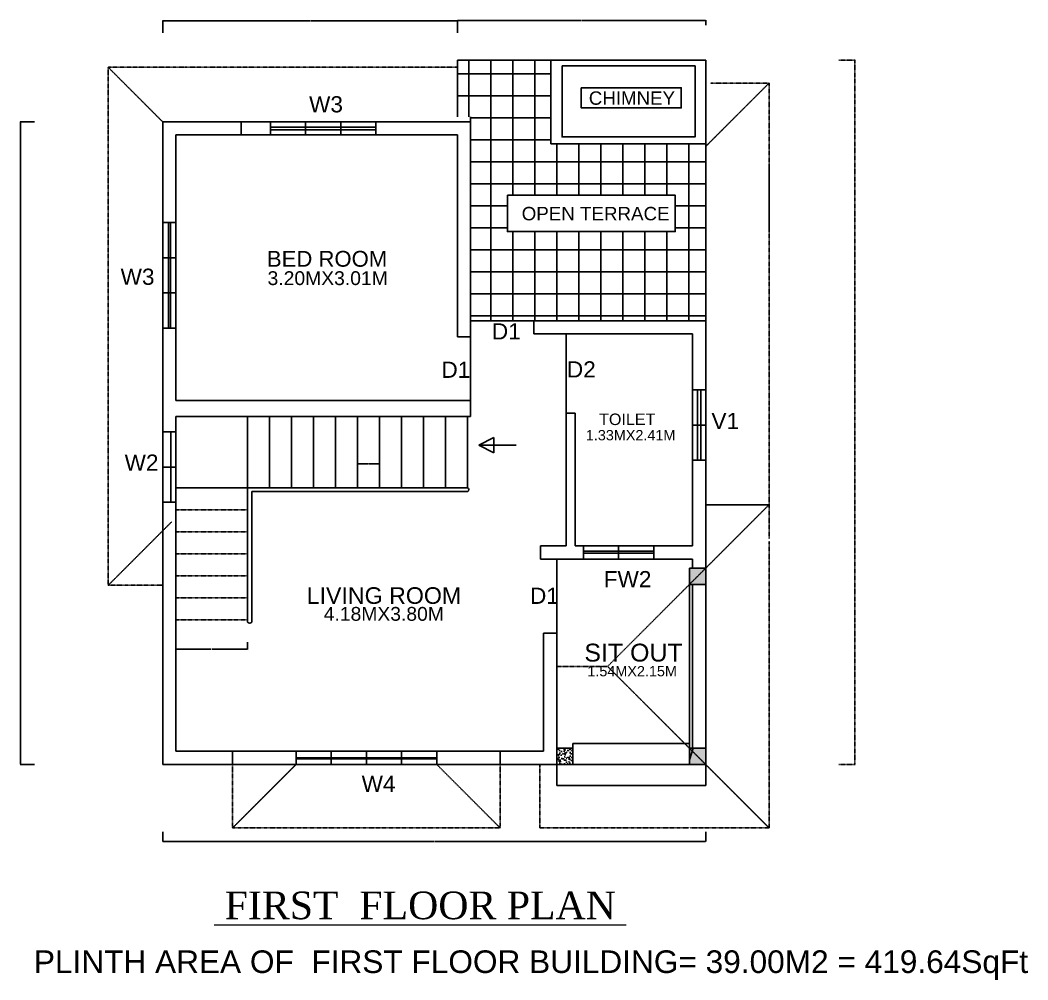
# Model space of a CAD drawing. Header units: inches. Extents: x -677 to 3274, y -231 to 2049.
# Drawn here: x 2129 to 3274, y -156 to 934 of the extents above; entities that cross this region are included whole.
import ezdxf
from ezdxf.enums import TextEntityAlignment as Align

# ---------------------------------------------------------------- set-up
doc = ezdxf.new("R2010")
doc.units = ezdxf.units.IN
doc.header["$MEASUREMENT"] = 0
doc.linetypes.add('HIDDEN2', pattern=[0.1875, 0.125, -0.0625])
doc.styles.get("Standard").update_dxf_attribs({"font": 'arial.ttf'})
doc.styles.add('style1', font='times.ttf')
doc.dimstyles.get("Standard").update_dxf_attribs({"dimtxt": 0.18, "dimasz": 0.18, "dimexe": 0.18, "dimexo": 0.0625, "dimgap": 0.09, "dimtad": 0, "dimtih": 1, "dimtoh": 1, "dimdec": 4, "dimzin": 0, "dimdsep": 46, "dimtxsty": 'Standard', "dimcen": 0.09, "dimadec": 0, "dimazin": 0, "dimtfac": 1, "dimtdec": 4, "dimtofl": 0, "dimtmove": 0, "dimatfit": 3, "dimfxl": 0, "dimtolj": 1, "dimtzin": 0, "dimarcsym": 0})

# ---------------------------------------------------------------- blocks, each defined once
blk = doc.blocks.new('*D3')
at = {"color": 0, "linetype": 'HIDDEN2', "lineweight": -2}
for p, q in [((3059.4, 889), (3078, 889)), ((3077.8, 888.8), (3077.8, 489.2)), ((3077.8, 89.2), (3077.8, 488.8)), ((3059.4, 89), (3078, 89))]:
    blk.add_line(p, q, dxfattribs=at)
at = {"color": 0, "linetype": 'HIDDEN2'}
for points in [[(3077.8, 888.8), (3077.9, 888.8), (3077.8, 889)], [(3077.8, 89.2), (3077.9, 89.2), (3077.8, 89)]]:
    blk.add_solid(points, dxfattribs=at)
at = {"layer": 'Defpoints', "color": 0, "linetype": 'HIDDEN2'}
for p in [(3059.3, 889), (3059.3, 89), (3077.8, 89)]:
    blk.add_point(p, dxfattribs=at)
at = {"color": 0, "linetype": 'HIDDEN2', "insert": (3077.8, 489), "char_height": 0.18, "attachment_point": 5}
blk.add_mtext('\\A1;800.0000', dxfattribs=at)
blk = doc.blocks.new('*D11')
at = {"color": 0, "lineweight": -2}
for p, q in [((2380.4, 819), (2380.3, 819)), ((2380.5, 818.8), (2380.5, 811.7)), ((2380.4, 804), (2380.3, 804)), ((2380.5, 804.2), (2380.5, 811.3))]:
    blk.add_line(p, q, dxfattribs=at)
at = {"color": 0}
for points in [[(2380.5, 818.8), (2380.5, 818.8), (2380.5, 819)], [(2380.5, 804.2), (2380.5, 804.2), (2380.5, 804)]]:
    blk.add_solid(points, dxfattribs=at)
at = {"layer": 'Defpoints', "color": 0}
for p in [(2380.5, 819), (2380.5, 804), (2380.5, 804)]:
    blk.add_point(p, dxfattribs=at)
at = {"color": 0, "insert": (2380.5, 811.5), "char_height": 0.18, "attachment_point": 5}
blk.add_mtext('\\A1;15.0000', dxfattribs=at)
blk = doc.blocks.new('*D4')
at = {"color": 0, "lineweight": -2}
for p, q in [((2626, 928.7), (2626, 934.4)), ((2626.2, 934.2), (2766.7, 934.2)), ((2908, 934.2), (2767.5, 934.2)), ((2908.2, 928.7), (2908.2, 934.4))]:
    blk.add_line(p, q, dxfattribs=at)
at = {"color": 0}
for points in [[(2626.2, 934.3), (2626.2, 934.2), (2626, 934.2)], [(2908, 934.3), (2908, 934.2), (2908.2, 934.2)]]:
    blk.add_solid(points, dxfattribs=at)
at = {"layer": 'Defpoints', "color": 0}
for p in [(2626, 928.6), (2908.2, 934.2), (2908.2, 928.6)]:
    blk.add_point(p, dxfattribs=at)
at = {"color": 0, "insert": (2767.1, 934.2), "char_height": 0.18, "attachment_point": 5}
blk.add_mtext('\\A1;2.82M', dxfattribs=at)
blk = doc.blocks.new('*D5')
at = {"color": 0, "lineweight": -2}
for p, q in [((2291.2, 920.2), (2291.2, 934)), ((2291.4, 933.8), (2458.2, 933.8)), ((2625.8, 933.8), (2459, 933.8)), ((2626, 920.2), (2626, 934))]:
    blk.add_line(p, q, dxfattribs=at)
at = {"color": 0}
for points in [[(2291.4, 933.9), (2291.4, 933.8), (2291.2, 933.8)], [(2625.8, 933.9), (2625.8, 933.8), (2626, 933.8)]]:
    blk.add_solid(points, dxfattribs=at)
at = {"layer": 'Defpoints', "color": 0}
for p in [(2291.2, 933.8), (2291.2, 920.1), (2626, 920.1)]:
    blk.add_point(p, dxfattribs=at)
at = {"color": 0, "insert": (2458.6, 933.8), "char_height": 0.18, "attachment_point": 5}
blk.add_mtext('\\A1;3.19M', dxfattribs=at)
blk = doc.blocks.new('*D6')
at = {"color": 0, "lineweight": -2}
for p, q in [((2145.3, 819), (2129.3, 819)), ((2129.5, 818.8), (2129.5, 454.2)), ((2129.5, 89.2), (2129.5, 453.8)), ((2145.3, 89), (2129.3, 89))]:
    blk.add_line(p, q, dxfattribs=at)
at = {"color": 0}
for points in [[(2129.5, 818.8), (2129.5, 818.8), (2129.5, 819)], [(2129.5, 89.2), (2129.5, 89.2), (2129.5, 89)]]:
    blk.add_solid(points, dxfattribs=at)
at = {"layer": 'Defpoints', "color": 0}
for p in [(2145.4, 819), (2129.5, 89), (2145.4, 89)]:
    blk.add_point(p, dxfattribs=at)
at = {"color": 0, "insert": (2129.5, 454), "char_height": 0.18, "attachment_point": 5}
blk.add_mtext('\\A1;7.30M', dxfattribs=at)
blk = doc.blocks.new('*D7')
at = {"color": 0, "lineweight": -2}
for p, q in [((2291.2, 12.4), (2291.2, 1.4)), ((2908.2, 12.4), (2908.2, 1.4)), ((2291.4, 1.6), (2599.3, 1.6)), ((2908, 1.6), (2600.1, 1.6))]:
    blk.add_line(p, q, dxfattribs=at)
at = {"color": 0}
for points in [[(2291.4, 1.6), (2291.4, 1.6), (2291.2, 1.6)], [(2908, 1.6), (2908, 1.6), (2908.2, 1.6)]]:
    blk.add_solid(points, dxfattribs=at)
at = {"layer": 'Defpoints', "color": 0}
for p in [(2291.2, 12.5), (2908.2, 12.5), (2908.2, 1.6)]:
    blk.add_point(p, dxfattribs=at)
at = {"color": 0, "insert": (2599.7, 1.6), "char_height": 0.18, "attachment_point": 5}
blk.add_mtext('\\A1;6.17M', dxfattribs=at)
blk = doc.blocks.new('*D8')
at = {"color": 0, "lineweight": -2}
for p, q in [((2512.6, 430.6), (2512.6, 430.7)), ((2512.8, 430.5), (2524.7, 430.5)), ((2537.4, 430.5), (2525.5, 430.5)), ((2537.6, 430.6), (2537.6, 430.7))]:
    blk.add_line(p, q, dxfattribs=at)
at = {"color": 0}
for points in [[(2512.8, 430.5), (2512.8, 430.5), (2512.6, 430.5)], [(2537.4, 430.5), (2537.4, 430.5), (2537.6, 430.5)]]:
    blk.add_solid(points, dxfattribs=at)
at = {"layer": 'Defpoints', "color": 0}
for p in [(2512.6, 430.5), (2537.6, 430.5), (2537.6, 430.5)]:
    blk.add_point(p, dxfattribs=at)
at = {"color": 0, "insert": (2525.1, 430.5), "char_height": 0.18, "attachment_point": 5}
blk.add_mtext('\\A1;0.25M', dxfattribs=at)
blk = doc.blocks.new('*D9')
at = {"color": 0, "lineweight": -2}
for p, q in [((2306.2, 227.8), (2306.2, 219.7)), ((2306.4, 219.8), (2346.4, 219.8)), ((2387.3, 219.8), (2347.3, 219.8)), ((2387.5, 227.8), (2387.5, 219.7))]:
    blk.add_line(p, q, dxfattribs=at)
at = {"color": 0}
for points in [[(2306.4, 219.9), (2306.4, 219.8), (2306.2, 219.8)], [(2387.3, 219.9), (2387.3, 219.8), (2387.5, 219.8)]]:
    blk.add_solid(points, dxfattribs=at)
at = {"layer": 'Defpoints', "color": 0}
for p in [(2306.2, 227.8), (2387.5, 227.8), (2387.5, 219.8)]:
    blk.add_point(p, dxfattribs=at)
at = {"color": 0, "insert": (2346.8, 219.8), "char_height": 0.18, "attachment_point": 5}
blk.add_mtext('\\A1;0.81M', dxfattribs=at)

msp = doc.modelspace()

# ---------------------------------------------------------------- hatches: boundary and pattern name
h = msp.add_hatch()
h.set_pattern_fill('NET', color=256, scale=200, style=0)
h.set_pattern_definition([(0, (-4760.966, -1426.494), (0, 25), []), (90, (-4760.966, -1426.494), (-25, 2e-15), [])])
h.paths.add_polyline_path([(2908.18498, 793.9775), (2732.3139, 793.9775), (2732.3139, 888.9775), (2640.98498, 888.9775), (2625.98498, 888.9775), (2625.98498, 824.5775), (2640.98498, 824.5775), (2640.98498, 592.9775), (2712.98498, 592.9775), (2908.18498, 592.9775)])
h.paths.add_polyline_path([(2682.88426, 694.26239), (2682.88426, 735.62079), (2873.56285, 735.62079), (2873.56285, 694.26239)], flags=16)
h.paths.add_polyline_path([(2695.17182, 702.85569), (2871.10165, 702.85569), (2871.10165, 726.51925), (2695.17182, 726.51925)], flags=8)
h = msp.add_hatch()
h.set_pattern_fill('AR-CONC', color=256, scale=80, style=0)
h.set_pattern_definition([(50, (1220.74, -1124.5), (573.81, -50.2), [60, -660]), (355, (1220.74, -1124.5), (-111, 601.75), [48, -528]), (100.45, (1268.56, -1128.7), (462.81, 551.55), [50.99, -560.91]), (46.184, (1220.74, -964.5), (853.8, -132.42), [90, -990]), (96.636, (1291.9, -975.55), (747.73, 779.3), [76.5, -841.37]), (351.184, (1220.7, -964.5), (747.73, 779.3), [72, -792]), (21, (1300.74, -1004.5), (477.53, -322.1), [60, -660]), (326, (1300.74, -1004.5), (194.65, 580.12), [48, -528]), (71.45, (1340.54, -1031.36), (672.18, 258.02), [50.99, -560.91]), (37.5, (1220.74, -1124.52), (9.728, 266.315), [0, -521.6, 0, -536, 0, -530]), (7.5, (1220.74, -1124.52), (210.456, 315.53), [0, -305.6, 0, -509.6, 0, -202]), (327.5, (1042.34, -1124.52), (427.058, -18.044), [0, -200, 0, -624, 0, -828]), (317.5, (962.34, -1124.52), (466.55, 80.084), [0, -260, 0, -414.4, 0, -588])])
h.paths.add_polyline_path([(2908.18498, 107.3775), (2889.78498, 107.3775), (2889.78498, 88.9775), (2908.18498, 88.9775)])
h.paths.add_polyline_path([(2757.38242, 107.3775), (2738.98242, 107.3775), (2738.98242, 88.9775), (2757.38242, 88.9775)])
h.paths.add_polyline_path([(2908.18498, 311.8574), (2889.78498, 311.8574), (2889.78498, 293.4574), (2908.18498, 293.4574)])
h = msp.add_hatch()
h.set_pattern_fill('AR-CONC', color=256, scale=1.2, style=0)
h.set_pattern_definition([(50, (1220.743, -1124.52), (8.607122, -0.753026), [0.9, -9.9]), (355, (1220.743, -1124.52), (-1.665016, 9.026306), [0.72, -7.92]), (100.4514, (1221.4605, -1124.583), (6.942113, 8.273275), [0.764882, -8.413705]), (46.1842, (1220.743, -1122.12), (12.806893, -1.98623), [1.35, -14.85]), (96.6356, (1221.81, -1122.286), (11.21595, 11.689414), [1.14732, -12.620556]), (351.1842, (1220.743, -1122.12), (11.21594, 11.68942), [1.08, -11.88]), (21, (1221.943, -1122.72), (7.162885, -4.831427), [0.9, -9.9]), (326, (1221.943, -1122.72), (2.919784, 8.7018), [0.72, -7.92]), (71.4514, (1222.54, -1123.123), (10.08267, 3.870366), [0.764882, -8.413705]), (37.5, (1220.7433, -1124.52), (0.1459183, 3.9947262), [0, -7.824, 0, -8.04, 0, -7.95]), (7.5, (1220.7433, -1124.52), (3.1568344, 4.7329405), [0, -4.584, 0, -7.644, 0, -3.03]), (327.5, (1218.0673, -1124.52), (6.4058692, -0.2706585), [0, -3, 0, -9.36, 0, -12.42]), (317.5, (1216.867, -1124.52), (6.998234, 1.20126), [0, -3.9, 0, -6.216, 0, -8.82])])
h.paths.add_polyline_path([(2908.18498, 311.8574), (2889.78498, 311.8574), (2889.78498, 293.4574), (2908.18498, 293.4574)])
h.paths.add_polyline_path([(2908.18498, 107.3775), (2889.78498, 107.3775), (2889.78498, 88.9775), (2908.18498, 88.9775)])
h = msp.add_hatch()
h.set_pattern_fill('AR-CONC', color=256, scale=1.2, style=0)
h.set_pattern_definition([(50, (-3600.216, -1426.4944), (8.607122, -0.753026), [0.9, -9.9]), (355, (-3600.216, -1426.494), (-1.665016, 9.026306), [0.72, -7.92]), (100.4514, (-3599.499, -1426.557), (6.942113, 8.273275), [0.764882, -8.413705]), (46.1842, (-3600.216, -1424.094), (12.806893, -1.986228), [1.35, -14.85]), (96.6356, (-3599.149, -1424.26), (11.215952, 11.689414), [1.147323, -12.620556]), (351.1842, (-3600.216, -1424.094), (11.215943, 11.689423), [1.08, -11.88]), (21, (-3599.016, -1424.6944), (7.162885, -4.831427), [0.9, -9.9]), (326, (-3599.016, -1424.694), (2.919784, 8.7018), [0.72, -7.92]), (71.4514, (-3598.419, -1425.097), (10.082672, 3.870366), [0.764882, -8.413705]), (37.5, (-3600.2163, -1426.4944), (0.1459183, 3.9947262), [0, -7.824, 0, -8.04, 0, -7.95]), (7.5, (-3600.2163, -1426.4944), (3.1568344, 4.7329405), [0, -4.584, 0, -7.644, 0, -3.03]), (327.5, (-3602.8923, -1426.4944), (6.4058692, -0.2706585), [0, -3, 0, -9.36, 0, -12.42]), (317.5, (-3604.0923, -1426.4944), (6.998234, 1.20126), [0, -3.9, 0, -6.216, 0, -8.82])])
h.paths.add_polyline_path([(2757.38242, 107.3775), (2738.98242, 107.3775), (2738.98242, 88.9775), (2757.38242, 88.9775)])

# ---------------------------------------------------------------- linework, layer by layer
for p, q in [((2908.18498, 888.9775), (2625.98498, 888.9775)), ((2625.98498, 888.9775), (2625.98498, 824.5775)), ((2889.78498, 888.9775), (2640.98498, 888.9775)), ((2732.3139, 888.9775), (2732.3139, 793.9775)), ((2908.18498, 808.9775), (2908.18498, 888.9775)), ((2640.98498, 550.5775), (2640.98498, 824.5775)), ((2291.18498, 818.9775), (2640.98498, 818.9775)), ((2291.18498, 88.9775), (2291.18498, 818.9775)), ((2413.4845, 818.9775), (2413.4845, 803.9775)), ((2453.4845, 818.9775), (2453.4845, 803.9775)), ((2493.4845, 818.9775), (2493.4845, 803.9775)), ((2533.4845, 818.9775), (2533.4845, 803.9775)), ((2306.18498, 803.9775), (2625.98498, 803.9775)), ((2306.18498, 502.5775), (2306.18498, 803.9775)), ((2331.18498, 803.9775), (2622.58498, 803.9775)), ((2413.4845, 812.94375), (2533.4845, 812.94375)), ((2413.4845, 809.7775), (2533.4845, 809.7775)), ((2625.98498, 574.5775), (2625.98498, 803.9775)), ((2625.98498, 803.9775), (2625.98498, 790.5775)), ((2908.18498, 808.9775), (2908.18498, 88.9775)), ((2732.3139, 793.9775), (2908.18498, 793.9775)), ((2306.18498, 704.62229), (2291.18498, 704.62229)), ((2297.84454, 704.62229), (2297.84454, 584.62229)), ((2300.045, 704.62229), (2300.045, 584.62229)), ((2306.18498, 664.62229), (2291.18498, 664.62229)), ((2306.18498, 624.62229), (2291.18498, 624.62229)), ((2306.18498, 584.62229), (2291.18498, 584.62229)), ((2712.98498, 592.9775), (2640.98498, 592.9775)), ((2712.98498, 592.9775), (2908.18498, 592.9775)), ((2712.98498, 577.9775), (2712.98498, 592.9775)), ((2625.98498, 574.5775), (2640.98498, 574.5775)), ((2712.98498, 577.9775), (2893.18498, 577.9775)), ((2749.76201, 577.9775), (2749.76201, 337.20593)), ((2749.76201, 577.9775), (2749.76201, 487.9775)), ((2893.18498, 577.9775), (2893.18498, 337.20593)), ((2640.98498, 532.1775), (2640.98498, 550.5775)), ((2640.98498, 484.1775), (2640.98498, 532.1775)), ((2893.18498, 514.56756), (2908.18498, 514.56756)), ((2898.98498, 514.56756), (2898.98498, 434.56756)), ((2902.55798, 514.56756), (2902.55798, 434.56756)), ((2306.18498, 502.5775), (2622.58498, 502.5775)), ((2622.58498, 502.5775), (2640.98498, 502.5775)), ((2306.18498, 484.1775), (2512.5117, 484.1775)), ((2306.18498, 103.9775), (2306.18498, 484.1775)), ((2387.58498, 484.1775), (2387.58498, 407.1775)), ((2412.58498, 484.1775), (2412.58498, 403.1775)), ((2437.58498, 484.1775), (2437.58498, 403.1775)), ((2462.58498, 484.1775), (2462.58498, 403.1775)), ((2487.58498, 484.1775), (2487.58498, 403.1775)), ((2512.58498, 484.1775), (2640.98498, 484.1775)), ((2512.58498, 484.1775), (2512.58498, 403.1775)), ((2537.58498, 484.1775), (2537.58498, 403.1775)), ((2562.58498, 484.1775), (2562.58498, 403.1775)), ((2587.58498, 484.1775), (2587.58498, 403.1775)), ((2612.58498, 484.1775), (2612.58498, 403.1775)), ((2637.58498, 484.1775), (2637.58498, 403.1775)), ((2749.76201, 487.9775), (2759.76201, 487.9775)), ((2759.76201, 487.9775), (2759.76201, 337.20593)), ((2893.18498, 474.56756), (2908.18498, 474.56756)), ((2306.18498, 466.86792), (2291.18498, 466.86792)), ((2300.38498, 466.86792), (2300.38498, 386.86792)), ((2650.27652, 451.7531), (2667.41788, 460.40783)), ((2667.41788, 460.40783), (2667.41788, 451.7531)), ((2650.27652, 451.7531), (2692.86269, 451.7531)), ((2650.27652, 451.7531), (2667.41788, 443.09838)), ((2667.41788, 443.09838), (2667.41788, 451.7531)), ((2306.18498, 426.86792), (2291.18498, 426.86792)), ((2893.18498, 434.56756), (2908.18498, 434.56756)), ((2306.18498, 403.1775), (2387.49776, 403.1775)), ((2387.49776, 250.47173), (2387.49776, 408.1775)), ((2387.58498, 403.1775), (2509.1117, 403.1775)), ((2637.58498, 403.1775), (2509.18498, 403.1775)), ((2392.49776, 399.1775), (2509.1117, 399.1775)), ((2392.49776, 250.47173), (2392.49776, 399.1775)), ((2412.49776, 399.1775), (2509.1117, 399.1775)), ((2509.18498, 399.1775), (2637.58498, 399.1775)), ((2306.18498, 386.86792), (2291.18498, 386.86792)), ((2980.18498, 383.8574), (2908.18498, 383.8574)), ((2749.76201, 337.20593), (2720.58242, 337.20593)), ((2720.58242, 337.20593), (2720.58242, 322.20593)), ((2893.18498, 337.20593), (2759.76201, 337.20593)), ((2769.21164, 337.20593), (2769.21164, 322.20593)), ((2809.21164, 337.20593), (2809.21164, 322.20593)), ((2849.21164, 337.20593), (2849.21164, 322.20593)), ((2738.98242, 322.20593), (2720.58242, 322.20593)), ((2893.18498, 322.20593), (2738.98242, 322.20593)), ((2738.98242, 322.20593), (2738.98242, 107.3775)), ((2769.21164, 331.40593), (2849.21164, 331.40593)), ((2769.21164, 329.03068), (2849.21164, 329.03068)), ((2893.18498, 322.20593), (2893.18498, 311.8574)), ((2889.78498, 311.8574), (2889.78498, 221.7775)), ((2893.18498, 293.4574), (2893.18498, 107.3775)), ((2738.98242, 251.72212), (2738.98242, 270.12212)), ((2889.78498, 251.72212), (2889.78498, 107.3775)), ((2738.98242, 238.20593), (2723.98242, 238.20593)), ((2723.98242, 238.20593), (2723.98242, 103.9775)), ((2723.98242, 103.9775), (2306.18498, 103.9775)), ((2370.6427, 103.9775), (2370.6427, 88.9775)), ((2442.6427, 103.9775), (2442.6427, 88.9775)), ((2482.6427, 103.9775), (2482.6427, 88.9775)), ((2522.6427, 103.9775), (2522.6427, 88.9775)), ((2562.6427, 103.9775), (2562.6427, 88.9775)), ((2602.6427, 103.9775), (2602.6427, 88.9775)), ((2674.6427, 103.9775), (2674.6427, 88.9775)), ((2757.38242, 107.3775), (2738.98242, 107.3775)), ((2757.38242, 112.9775), (2889.78498, 112.9775)), ((2757.38242, 112.9775), (2757.38242, 107.3775)), ((2442.6427, 96.51695), (2602.6427, 96.51695)), ((2442.6427, 95.37759), (2602.6427, 95.37759)), ((2757.38242, 88.9775), (2291.18498, 88.9775)), ((2738.98242, 88.9775), (2738.98242, 64.9775)), ((2757.38242, 88.9775), (2889.78498, 88.9775)), ((2908.18498, 88.9775), (2889.78498, 88.9775)), ((2908.18498, 88.9775), (2908.18498, 64.9775)), ((2738.98242, 64.9775), (2908.18498, 64.9775))]:
    msp.add_line(p, q)
at = {"linetype": 'HIDDEN2'}
for p, q in [((2316.18498, 880.9775), (2229.18498, 880.9775)), ((2229.18498, 808.9775), (2229.18498, 880.9775)), ((2229.18498, 880.9775), (2291.18498, 818.9775)), ((2316.18498, 880.9775), (2625.98498, 880.9775)), ((2980.18498, 862.97631), (2908.18498, 790.97631)), ((2980.18498, 862.97631), (2913.78498, 862.97631)), ((2980.18498, 862.97631), (2980.18498, 345.61476)), ((2229.18498, 292.5559), (2229.18498, 808.9775)), ((2980.18498, 697.11401), (2980.18498, 769.11401)), ((2306.18498, 378.1775), (2387.49776, 378.1775)), ((2796.64768, 200.3201), (2980.18498, 383.8574)), ((2229.18498, 292.5559), (2301.18498, 364.5559)), ((2306.18498, 353.1775), (2387.49776, 353.1775)), ((2980.18498, 342.61018), (2980.18498, 16.9775)), ((2306.18498, 328.1775), (2387.49776, 328.1775)), ((2306.18498, 303.1775), (2387.49776, 303.1775)), ((2229.18498, 292.5559), (2291.18498, 292.5559)), ((2306.18498, 278.1775), (2387.49776, 278.1775)), ((2306.18498, 253.1775), (2387.49776, 253.1775)), ((2796.64768, 200.3201), (2738.98242, 200.3201)), ((2796.84238, 200.3201), (2980.18498, 16.9775)), ((2370.6427, 88.9775), (2370.6427, 16.9775)), ((2370.6427, 16.9775), (2442.6427, 88.9775)), ((2602.6427, 88.9775), (2674.6427, 16.9775)), ((2674.6427, 88.9775), (2674.6427, 16.9775)), ((2719.86321, 16.9775), (2719.86321, 88.9775)), ((2370.6427, 16.9775), (2674.6427, 16.9775)), ((2757.38242, 16.9775), (2719.86321, 16.9775)), ((2757.38242, 16.9775), (2889.78498, 16.9775)), ((2889.78498, 16.9775), (2980.18498, 16.9775))]:
    msp.add_line(p, q, dxfattribs=at)
for points in [[(2745.03088, 882.49287), (2896.17039, 882.49287), (2896.17039, 801.80496), (2745.03088, 801.80496)], [(2766.81343, 857.71858), (2880.4806, 857.71858), (2880.4806, 834.7359), (2766.81343, 834.7359)], [(2682.88426, 735.62079), (2873.56285, 735.62079), (2873.56285, 694.26239), (2682.88426, 694.26239)], [(2889.78498, 311.8574), (2908.18498, 311.8574), (2908.18498, 293.4574), (2889.78498, 293.4574)], [(2738.98242, 107.3775), (2757.38242, 107.3775), (2757.38242, 88.9775), (2738.98242, 88.9775)], [(2889.78498, 107.3775), (2908.18498, 107.3775), (2908.18498, 88.9775), (2889.78498, 88.9775)]]:
    msp.add_lwpolyline(points, close=True)
for centre, radius, start, end in [((2636.7894, 401.1775), 2.15243, 291.69222482, 68.30777518), ((2389.99776, 253.10831), 3.63339, 226.52309361, 313.47690639)]:
    msp.add_arc(centre, radius, start, end)

# ---------------------------------------------------------------- texts
at = {"linetype": 'ByBlock', "lineweight": 18}
for s, p in [('W3', (2457.47747, 829.64467)), ('W3', (2243.30793, 633.81116)), ('D1', (2665.19535, 571.74223)), ('D1', (2607.8804, 528.14141)), ('D2', (2750.43222, 528.5343)), ('V1', (2914.72308, 469.8562)), ('W2', (2247.87007, 422.68093)), ('FW2', (2792.26635, 290.29664)), ('D1', (2708.53663, 271.42087)), ('W4', (2517.22885, 57.90614))]:
    msp.add_text(s, height=18.39077, dxfattribs=at).set_placement(p)
for s, height, p, p2 in [('CHIMNEY', 15.207531, (2775.3867, 838.29177), (2873.3539, 838.29177)), ('BED ROOM', 17.963229, (2409.61088, 654.37026), (2546.2466, 654.37026)), ('3.20MX3.01M', 15.7104287, (2410.30655, 633.52312), (2546.94227, 633.52312)), ('LIVING ROOM', 18.857914, (2454.74185, 271.44314), (2630.39316, 271.44314)), ('4.18MX3.80M', 15.6943184, (2474.17311, 252.20454), (2610.66872, 252.20454))]:
    msp.add_text(s, height=height).set_placement(p, p2, align=Align.ALIGNED)
at = {"color": 1}
msp.add_text('OPEN TERRACE', height=15.2453455, dxfattribs=at).set_placement((2699.11574, 707.05959), (2867.15772, 707.05959), align=Align.ALIGNED)
for s, height, p, p2 in [('TOILET', 13.070021, (2787.0643, 474.51539), (2850.97902, 474.51539)), ('1.33MX2.41M', 11.7035751, (2772.00104, 457.18314), (2873.78862, 457.18314)), ('SIT OUT', 20.288454, (2770.28835, 205.91534), (2882.08244, 205.91534)), ('1.54MX2.15M', 11.7035751, (2773.704, 189.1068), (2875.49157, 189.1068))]:
    msp.add_text(s, height=height, rotation=360).set_placement(p, p2, align=Align.ALIGNED)
at = {"linetype": 'ByBlock', "lineweight": 18, "style": 'style1'}
msp.add_text('%%U FIRST  FLOOR PLAN ', height=31.428175, dxfattribs=at).set_placement((2349.80217, -86.74982))
at = {"linetype": 'ByBlock', "lineweight": 18}
msp.add_text('PLINTH AREA OF  FIRST FLOOR BUILDING= 39.00M2 = 419.64SqFt', height=25.713185, rotation=360, dxfattribs=at).set_placement((2144.77232, -147.86352))

# ---------------------------------------------------------------- dimensions: what is measured, and where the dimension line sits
for base, p1, p2, text, picture, middle in [((2291.18498, 933.82697), (2625.98498, 920.11453), (2291.18498, 920.11453), '3.19M', '*D5', (2458.58498, 933.82697)), ((2908.18498, 934.22716), (2625.98498, 928.62716), (2908.18498, 928.62716), '2.82M', '*D4', (2767.08498, 934.22716)), ((2537.58498, 430.5125), (2512.58498, 430.5125), (2537.58498, 430.5125), '0.25M', '*D8', (2525.08498, 430.5125)), ((2387.49776, 219.83522), (2306.18498, 227.82078), (2387.49776, 227.82078), '0.81M', '*D9', (2346.84137, 219.83522)), ((2908.18498, 1.61936), (2291.18498, 12.48167), (2908.18498, 12.48167), '6.17M', '*D7', (2599.68498, 1.61936))]:
    dim = msp.add_linear_dim(base=base, p1=p1, p2=p2, text=text, dimstyle='Standard')
    dim.commit()
    dim.dimension.update_dxf_attribs({"geometry": picture, "text_midpoint": middle})
at = {"linetype": 'HIDDEN2'}
dim = msp.add_linear_dim(base=(3077.84161, 88.9775), p1=(3059.33212, 888.9775), p2=(3059.33212, 88.9775), angle=90, dimstyle='Standard', dxfattribs=at)
dim.commit()
dim.dimension.update_dxf_attribs({"geometry": '*D3', "text_midpoint": (3077.84161, 488.9775)})
dim = msp.add_linear_dim(base=(2129.51579, 88.9775), p1=(2145.38049, 818.9775), p2=(2145.38049, 88.9775), angle=90, text='7.30M', dimstyle='Standard')
dim.commit()
dim.dimension.update_dxf_attribs({"geometry": '*D6', "text_midpoint": (2129.51579, 453.9775)})
dim = msp.add_linear_dim(base=(2380.48895, 803.9775), p1=(2380.48895, 818.9775), p2=(2380.48895, 803.9775), angle=90, dimstyle='Standard')
dim.commit()
dim.dimension.update_dxf_attribs({"geometry": '*D11', "text_midpoint": (2380.48895, 811.4775)})

doc.saveas('drawing.dxf')
